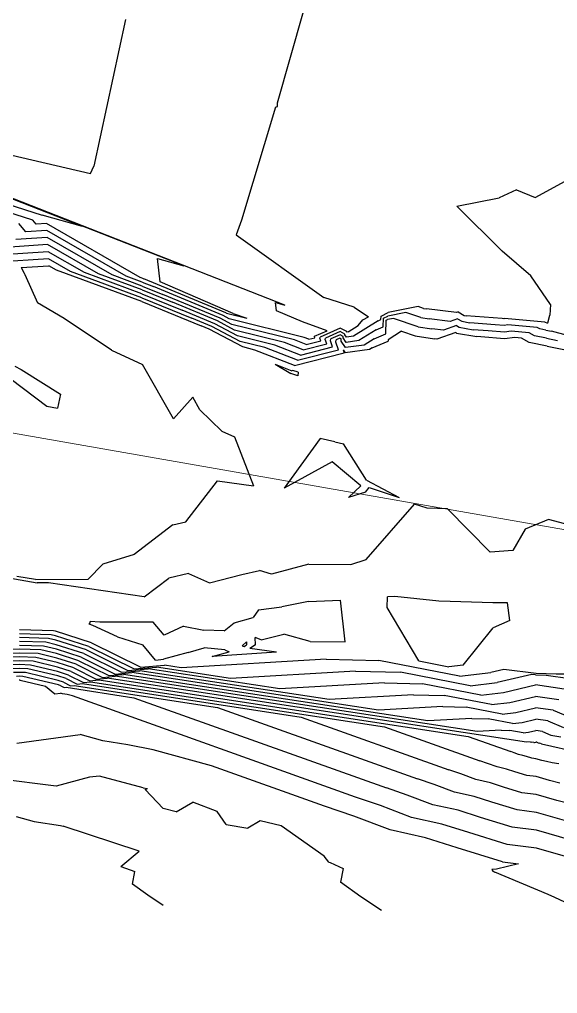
# Model space of a CAD drawing. Header units: metres. Extents: x -1120501 to 1198934, y -4928884 to 66998.
# Drawn here: x -509.7 to -443.7, y -424.5 to -305 of the extents above; entities that cross this region are included whole.
import ezdxf

# ---------------------------------------------------------------- set-up
doc = ezdxf.new("R2010")
doc.units = ezdxf.units.M
doc.layers.add('CL', color=5, linetype='Continuous')
doc.layers.add('SURF2CONTOURS', color=7, linetype='Continuous', lineweight=0)

msp = doc.modelspace()

# ---------------------------------------------------------------- linework, layer by layer
at = {"color": 7, "lineweight": 0}
msp.add_circle((-684.64, 190.5), 66807.04, dxfattribs=at)
at = {"layer": 'CL', "linetype": 'Continuous', "lineweight": 0}
msp.add_lwpolyline([(-1067.58, 367.8), (-1082.93, 319.26), (-1104.11, 221.68), (-1108.39, 149.1), (-1119.85, 75.24), (-1093.53, -4.65), (-914.22, -147.32), (-825.87, -265.54), (-744.42, -314.86), (-442.72, -367.63), (-277.08, -412.37), (-43.5, -540.29), (86.31, -636.55), (247.28, -699.7), (413.51, -706.37), (555.05, -769.61), (597.29, -868.97), (635.37, -929.41), (778.63, -1023.65), (803.38, -1108.38), (824.32, -1155.97), (872.87, -1163.59)], dxfattribs=at)
at = {"layer": 'SURF2CONTOURS', "color": 2, "linetype": 'Continuous', "lineweight": -3}
for p, q in [((-478.06, -315.26, 251.5), (-474.87, -304.04, 251.5)), ((-478.08, -315.7, 251.5), (-478.06, -315.26, 251.5)), ((-478.29, -315.8, 251.5), (-482.49, -329.63, 251.5)), ((-478.29, -315.8, 251.5), (-478.08, -315.7, 251.5)), ((-489.57, -335.26, 252.5), (-530.37, -319.27, 252.5)), ((-508.09, -329.63, 252.5), (-515.72, -327.18, 252.5)), ((-507.66, -330.13, 252.5), (-508.09, -329.63, 252.5)), ((-482.49, -329.63, 251.5), (-483.15, -331.43, 251.5)), ((-506.42, -330.05, 252.5), (-507.66, -330.13, 252.5)), ((-494.91, -336.66, 252.5), (-506.42, -330.05, 252.5)), ((-506.32, -331.78, 251.5), (-510.18, -332.03, 251.5)), ((-498.33, -336.36, 251.5), (-506.32, -331.78, 251.5)), ((-483.15, -331.43, 251.5), (-472.38, -339.13, 251.5)), ((-506.21, -333.51, 250.5), (-512.7, -333.94, 250.5)), ((-501.75, -336.07, 250.5), (-506.21, -333.51, 250.5)), ((-492.45, -337.22, 252.5), (-492.8, -334.33, 252.5)), ((-492.8, -334.33, 252.5), (-489.57, -335.26, 252.5)), ((-509.5, -335.46, 249.5), (-506.11, -335.24, 249.5)), ((-509.5, -335.46, 249.5), (-509.14, -336.15, 249.5)), ((-505.16, -335.78, 249.5), (-506.11, -335.24, 249.5)), ((-509.14, -336.15, 249.5), (-509.08, -336.31, 249.5)), ((-509.08, -336.31, 249.5), (-507.51, -339.78, 249.5)), ((-494.72, -339.64, 249.5), (-505.16, -335.78, 249.5)), ((-494.69, -338.68, 250.5), (-501.75, -336.07, 250.5)), ((-494.67, -337.72, 251.5), (-498.33, -336.36, 251.5)), ((-494.65, -336.75, 252.5), (-494.91, -336.66, 252.5)), ((-494.65, -336.75, 252.5), (-494.46, -336.83, 252.5)), ((-484.41, -341, 252.5), (-494.46, -336.83, 252.5)), ((-494.67, -337.72, 251.5), (-492.12, -338.76, 251.5)), ((-483.51, -341.08, 252.5), (-492.45, -337.22, 252.5)), ((-494.69, -338.68, 250.5), (-489.77, -340.69, 250.5)), ((-485.08, -341.68, 251.5), (-492.12, -338.76, 251.5)), ((-468.64, -340.31, 251.5), (-472.38, -339.13, 251.5)), ((-504.23, -341.72, 249.5), (-507.51, -339.78, 249.5)), ((-494.72, -339.64, 249.5), (-487.42, -342.62, 249.5)), ((-468.64, -340.31, 251.5), (-466.88, -341.5, 251.5)), ((-498.41, -345.59, 249.5), (-504.23, -341.72, 249.5)), ((-485.76, -342.35, 250.5), (-489.77, -340.69, 250.5)), ((-483.66, -342.43, 251.5), (-485.08, -341.68, 251.5)), ((-484.34, -341.04, 252.5), (-484.41, -341, 252.5)), ((-484.34, -341.04, 252.5), (-481.84, -341.66, 252.5)), ((-483.51, -341.08, 252.5), (-481.84, -341.66, 252.5)), ((-467.59, -341.86, 251.5), (-466.88, -341.5, 251.5)), ((-465.09, -342.72, 250.5), (-465.04, -341.67, 250.5)), ((-465.04, -341.67, 250.5), (-464.52, -341.4, 250.5)), ((-462.33, -340.97, 250.5), (-464.52, -341.4, 250.5)), ((-460.48, -341.58, 250.5), (-462.33, -340.97, 250.5)), ((-460.48, -341.58, 250.5), (-459.44, -341.74, 250.5)), ((-456.9, -342.06, 250.5), (-459.44, -341.74, 250.5)), ((-455.98, -341.74, 250.5), (-456.9, -342.06, 250.5)), ((-455.98, -341.74, 250.5), (-455.47, -342.05, 250.5)), ((-486.44, -343.02, 249.5), (-487.42, -342.62, 249.5)), ((-482.99, -343.82, 250.5), (-485.76, -342.35, 250.5)), ((-475.99, -344.34, 251.5), (-483.66, -342.43, 251.5)), ((-470.37, -342.89, 251.5), (-472.85, -344, 251.5)), ((-469.56, -343.31, 251.5), (-470.37, -342.89, 251.5)), ((-469.41, -343.36, 251.5), (-468.18, -342.58, 251.5)), ((-468.18, -342.58, 251.5), (-467.59, -341.86, 251.5)), ((-465.97, -343.09, 250.5), (-465.09, -342.72, 250.5)), ((-455.47, -342.05, 250.5), (-454.48, -342.23, 250.5)), ((-451.36, -342.47, 250.5), (-454.48, -342.23, 250.5)), ((-450.27, -342.55, 250.5), (-451.36, -342.47, 250.5)), ((-449.8, -342.5, 250.5), (-450.27, -342.55, 250.5)), ((-446.22, -342.81, 250.5), (-449.8, -342.5, 250.5)), ((-445.89, -342.99, 250.5), (-446.22, -342.81, 250.5)), ((-482.32, -345.2, 249.5), (-486.44, -343.02, 249.5)), ((-478.41, -344.96, 250.5), (-482.99, -343.82, 250.5)), ((-472.86, -344.11, 251.5), (-472.85, -344, 251.5)), ((-472.75, -344.44, 251.5), (-472.86, -344.11, 251.5)), ((-470.39, -343.7, 250.5), (-471.53, -344.21, 250.5)), ((-470.02, -343.9, 250.5), (-470.39, -343.7, 250.5)), ((-470.02, -344.09, 250.5), (-470.02, -343.9, 250.5)), ((-469.66, -344.63, 250.5), (-470.02, -344.09, 250.5)), ((-469.56, -343.33, 251.5), (-469.56, -343.31, 251.5)), ((-469.54, -343.37, 251.5), (-469.56, -343.33, 251.5)), ((-469.41, -343.36, 251.5), (-469.54, -343.37, 251.5)), ((-465.97, -343.09, 250.5), (-468.09, -344.42, 250.5)), ((-462.86, -343.27, 249.5), (-464.5, -344.34, 249.5)), ((-462.86, -343.27, 249.5), (-461.16, -343.84, 249.5)), ((-461.16, -343.84, 249.5), (-458.79, -344.19, 249.5)), ((-456.2, -343.43, 249.5), (-458.51, -344.23, 249.5)), ((-456.2, -343.43, 249.5), (-456.09, -343.49, 249.5)), ((-456.09, -343.49, 249.5), (-453.61, -343.93, 249.5)), ((-453.1, -343.97, 249.5), (-453.61, -343.93, 249.5)), ((-450.2, -344.18, 249.5), (-453.1, -343.97, 249.5)), ((-448.95, -344.04, 249.5), (-450.2, -344.18, 249.5)), ((-448.12, -344.12, 249.5), (-448.95, -344.04, 249.5)), ((-447.17, -344.67, 249.5), (-448.12, -344.12, 249.5)), ((-445.16, -343.13, 250.5), (-445.89, -342.99, 250.5)), ((-445.16, -343.13, 250.5), (-444.47, -343.28, 250.5)), ((-440.81, -344.26, 250.5), (-444.47, -343.28, 250.5)), ((-480.83, -345.58, 249.5), (-482.32, -345.2, 249.5)), ((-475.25, -346.19, 250.5), (-478.41, -344.96, 250.5)), ((-474.55, -344.9, 251.5), (-475.99, -344.34, 251.5)), ((-475.25, -346.19, 250.5), (-471.32, -345.19, 250.5)), ((-474.55, -344.9, 251.5), (-472.75, -344.44, 251.5)), ((-471.55, -344.45, 250.5), (-471.53, -344.21, 250.5)), ((-471.32, -345.19, 250.5), (-471.55, -344.45, 250.5)), ((-468.09, -344.42, 250.5), (-469.66, -344.63, 250.5)), ((-466.44, -345.29, 249.5), (-466.76, -345.49, 249.5)), ((-466.44, -345.29, 249.5), (-464.5, -344.48, 249.5)), ((-464.5, -344.34, 249.5), (-464.5, -344.48, 249.5)), ((-458.51, -344.23, 249.5), (-458.79, -344.19, 249.5)), ((-444.97, -345.09, 249.5), (-447.17, -344.67, 249.5)), ((-444.97, -345.09, 249.5), (-442.95, -345.52, 249.5)), ((-498.41, -345.59, 249.5), (-494.62, -347.35, 249.5)), ((-475.96, -347.47, 249.5), (-480.83, -345.58, 249.5)), ((-475.96, -347.47, 249.5), (-469.88, -345.93, 249.5)), ((-469.99, -345.57, 249.5), (-469.78, -345.9, 249.5)), ((-469.99, -345.57, 249.5), (-469.88, -345.93, 249.5)), ((-466.76, -345.49, 249.5), (-469.78, -345.9, 249.5)), ((-490.82, -354.01, 249.5), (-494.62, -347.35, 249.5)), ((-490.82, -354.01, 249.5), (-488.45, -351.35, 249.5)), ((-487.61, -352.93, 249.5), (-488.45, -351.35, 249.5)), ((-484.9, -355.53, 249.5), (-487.61, -352.93, 249.5)), ((-484.9, -355.53, 249.5), (-483.33, -356.24, 249.5)), ((-483.33, -356.24, 249.5), (-480.99, -362.23, 249.5)), ((-472.84, -356.42, 249.5), (-477.23, -362.52, 249.5)), ((-471.01, -356.82, 249.5), (-472.84, -356.42, 249.5)), ((-471.01, -356.82, 249.5), (-469.95, -357.1, 249.5)), ((-467.15, -361.52, 249.5), (-469.95, -357.1, 249.5)), ((-471.37, -359.3, 249.5), (-477.23, -362.52, 249.5)), ((-467.86, -362.24, 249.5), (-471.37, -359.3, 249.5)), ((-489.29, -366.66, 249.5), (-485.44, -361.63, 249.5)), ((-485.44, -361.63, 249.5), (-480.99, -362.23, 249.5)), ((-467.15, -361.52, 249.5), (-463.14, -363.68, 249.5)), ((-467.86, -362.24, 249.5), (-469.35, -363.66, 249.5)), ((-467.28, -363, 249.5), (-469.35, -363.66, 249.5)), ((-467.28, -363, 249.5), (-466.8, -362.45, 249.5)), ((-466.8, -362.45, 249.5), (-463.14, -363.68, 249.5)), ((-490.89, -367.03, 249.5), (-489.29, -366.66, 249.5)), ((-490.89, -367.03, 249.5), (-495.63, -370.66, 249.5)), ((-495.63, -370.66, 249.5), (-499.51, -371.83, 249.5)), ((-501.3, -373.68, 249.5), (-499.51, -371.83, 249.5)), ((-507.74, -373.74, 249.5), (-510.03, -373.34, 249.5)), ((-507.74, -373.74, 249.5), (-501.3, -373.68, 249.5)), ((-474.27, -376.44, 248.5), (-470.32, -376.25, 248.5)), ((-469.78, -381.37, 248.5), (-470.32, -376.25, 248.5)), ((-464.59, -377.17, 248.5), (-464.55, -375.84, 248.5)), ((-463.67, -375.82, 248.5), (-464.55, -375.84, 248.5)), ((-458.29, -376.39, 248.5), (-463.67, -375.82, 248.5)), ((-456.89, -376.42, 248.5), (-458.29, -376.39, 248.5)), ((-480.41, -377.45, 248.5), (-481.03, -378.39, 248.5)), ((-480.41, -377.45, 248.5), (-477.53, -377.08, 248.5)), ((-474.27, -376.44, 248.5), (-477.53, -377.08, 248.5)), ((-460.74, -383.71, 248.5), (-464.59, -377.17, 248.5)), ((-451.65, -376.58, 248.5), (-456.89, -376.42, 248.5)), ((-449.83, -376.59, 248.5), (-451.65, -376.58, 248.5)), ((-449.57, -378.74, 248.5), (-449.83, -376.59, 248.5)), ((-483.39, -379.02, 248.5), (-481.03, -378.39, 248.5)), ((-449.57, -378.74, 248.5), (-451.61, -379.66, 248.5)), ((-501.17, -379.19, 248.5), (-501.06, -379.06, 248.5)), ((-500.7, -379.37, 248.5), (-501.17, -379.19, 248.5)), ((-501.06, -379.06, 248.5), (-501.04, -378.88, 248.5)), ((-499.86, -378.95, 248.5), (-501.04, -378.88, 248.5)), ((-497.68, -380.75, 248.5), (-500.7, -379.37, 248.5)), ((-493.3, -378.95, 248.5), (-499.86, -378.95, 248.5)), ((-491.98, -380.54, 248.5), (-493.3, -378.95, 248.5)), ((-489.58, -379.46, 248.5), (-491.98, -380.54, 248.5)), ((-489.58, -379.46, 248.5), (-487.09, -379.92, 248.5)), ((-484.6, -380.04, 248.5), (-487.09, -379.92, 248.5)), ((-484.6, -380.04, 248.5), (-483.39, -379.02, 248.5)), ((-455.28, -384.22, 248.5), (-451.61, -379.66, 248.5)), ((-505.84, -380.5, 249.5), (-509.73, -380.38, 249.5)), ((-505.28, -380.63, 249.5), (-505.84, -380.5, 249.5)), ((-501.19, -381.93, 249.5), (-505.28, -380.63, 249.5)), ((-497.68, -380.75, 248.5), (-494.59, -381.72, 248.5)), ((-480.08, -381.14, 248.5), (-480.79, -380.85, 248.5)), ((-480.76, -381.73, 248.5), (-480.79, -380.85, 248.5)), ((-480.08, -381.14, 248.5), (-477.29, -380.45, 248.5)), ((-474.06, -381.35, 248.5), (-477.29, -380.45, 248.5)), ((-509.71, -382.28, 251.5), (-512.56, -382.35, 251.5)), ((-506.47, -381.43, 250.5), (-509.72, -381.33, 250.5)), ((-507.1, -382.36, 251.5), (-509.71, -382.28, 251.5)), ((-505.16, -382.82, 251.5), (-507.1, -382.36, 251.5)), ((-505.22, -381.73, 250.5), (-506.47, -381.43, 250.5)), ((-501.82, -382.81, 250.5), (-505.22, -381.73, 250.5)), ((-501.19, -381.93, 249.5), (-495.63, -384.7, 249.5)), ((-493.05, -383.61, 248.5), (-494.59, -381.72, 248.5)), ((-489.04, -382.68, 248.5), (-487.06, -382.11, 248.5)), ((-484.51, -382.37, 248.5), (-487.06, -382.11, 248.5)), ((-484.51, -382.37, 248.5), (-484.01, -382.6, 248.5)), ((-480.76, -381.73, 248.5), (-481.45, -382.2, 248.5)), ((-478.19, -382.63, 248.5), (-481.45, -382.2, 248.5)), ((-474.06, -381.35, 248.5), (-469.78, -381.37, 248.5)), ((-509.71, -383.23, 252.5), (-511.86, -383.28, 252.5)), ((-507.73, -383.29, 252.5), (-509.71, -383.23, 252.5)), ((-505.1, -383.92, 252.5), (-507.73, -383.29, 252.5)), ((-502.45, -383.69, 251.5), (-505.16, -382.82, 251.5)), ((-501.82, -382.81, 250.5), (-497.19, -385.11, 250.5)), ((-493.05, -383.61, 248.5), (-492.04, -383.5, 248.5)), ((-489.04, -382.68, 248.5), (-492.04, -383.5, 248.5)), ((-486.06, -383.18, 248.5), (-484.01, -382.6, 248.5)), ((-478.19, -382.63, 248.5), (-486.06, -383.18, 248.5)), ((-509.7, -384.17, 253.5), (-511.16, -384.21, 253.5)), ((-508.36, -384.22, 253.5), (-509.7, -384.17, 253.5)), ((-505.04, -385.02, 253.5), (-508.36, -384.22, 253.5)), ((-503.07, -384.57, 252.5), (-505.1, -383.92, 252.5)), ((-503.07, -384.57, 252.5), (-500.31, -385.93, 252.5)), ((-502.45, -383.69, 251.5), (-498.75, -385.52, 251.5)), ((-495.63, -384.7, 249.5), (-492.92, -384.46, 249.5)), ((-483.84, -385.85, 249.5), (-492.92, -384.46, 249.5)), ((-460.74, -383.71, 248.5), (-457.04, -384.43, 248.5)), ((-455.28, -384.22, 248.5), (-457.04, -384.43, 248.5)), ((-509.69, -385.12, 254.5), (-510.45, -385.14, 254.5)), ((-508.99, -385.15, 254.5), (-509.69, -385.12, 254.5)), ((-504.98, -386.11, 254.5), (-508.99, -385.15, 254.5)), ((-503.7, -385.44, 253.5), (-505.04, -385.02, 253.5)), ((-503.7, -385.44, 253.5), (-501.88, -386.35, 253.5)), ((-500.31, -385.93, 252.5), (-498.97, -385.82, 252.5)), ((-447.53, -393.68, 252.5), (-498.97, -385.82, 252.5)), ((-498.75, -385.52, 251.5), (-496.95, -385.37, 251.5)), ((-497.19, -385.11, 250.5), (-494.94, -384.91, 250.5)), ((-459.63, -391.07, 251.5), (-496.95, -385.37, 251.5)), ((-471.74, -388.46, 250.5), (-494.94, -384.91, 250.5)), ((-468.51, -384.96, 249.5), (-483.84, -385.85, 249.5)), ((-468.51, -384.96, 249.5), (-462.96, -385.1, 249.5)), ((-454.43, -386.75, 249.5), (-462.96, -385.1, 249.5)), ((-446.87, -385.36, 249.5), (-451.11, -386.35, 249.5)), ((-446.41, -385.42, 249.5), (-446.87, -385.36, 249.5)), ((-446.41, -385.42, 249.5), (-445.11, -385.44, 249.5)), ((-445.11, -385.44, 249.5), (-442.21, -385.86, 249.5)), ((-509.68, -386.07, 255.5), (-509.75, -386.08, 255.5)), ((-509.62, -386.08, 255.5), (-509.68, -386.07, 255.5)), ((-509.62, -386.08, 255.5), (-506.53, -386.82, 255.5)), ((-506.53, -386.82, 255.5), (-505.39, -387.76, 255.5)), ((-504.33, -386.32, 254.5), (-504.98, -386.11, 254.5)), ((-504.33, -386.32, 254.5), (-503.44, -386.76, 254.5)), ((-503.44, -386.76, 254.5), (-503.01, -386.72, 254.5)), ((-503.01, -386.72, 254.5), (-485.43, -389.41, 254.5)), ((-501.88, -386.35, 253.5), (-500.99, -386.27, 253.5)), ((-500.99, -386.27, 253.5), (-464.92, -391.79, 253.5)), ((-454.43, -386.75, 249.5), (-451.11, -386.35, 249.5)), ((-505.39, -387.76, 255.5), (-504.68, -387.66, 255.5)), ((-504.43, -387.73, 255.5), (-504.68, -387.66, 255.5)), ((-504.15, -387.78, 255.5), (-504.43, -387.73, 255.5)), ((-503.87, -387.83, 255.5), (-504.15, -387.78, 255.5)), ((-503.22, -388.01, 255.5), (-503.87, -387.83, 255.5)), ((-468.49, -400.42, 255.5), (-503.22, -388.01, 255.5)), ((-461.36, -387.86, 250.5), (-471.74, -388.46, 250.5)), ((-461.36, -387.86, 250.5), (-457.6, -387.95, 250.5)), ((-451.83, -389.07, 250.5), (-457.6, -387.95, 250.5)), ((-449.58, -388.8, 250.5), (-446.4, -388.06, 250.5)), ((-443.56, -388.47, 250.5), (-446.4, -388.06, 250.5)), ((-485.43, -389.41, 254.5), (-460.87, -398.19, 254.5)), ((-451.83, -389.07, 250.5), (-449.58, -388.8, 250.5)), ((-464.92, -391.79, 253.5), (-453.26, -395.95, 253.5)), ((-454.21, -390.76, 251.5), (-459.63, -391.07, 251.5)), ((-454.21, -390.76, 251.5), (-452.24, -390.81, 251.5)), ((-449.22, -391.39, 251.5), (-452.24, -390.81, 251.5)), ((-449.22, -391.39, 251.5), (-448.05, -391.25, 251.5)), ((-448.05, -391.25, 251.5), (-446.39, -390.86, 251.5)), ((-444.9, -391.08, 251.5), (-446.39, -390.86, 251.5)), ((-444.9, -391.08, 251.5), (-442.98, -391.88, 251.5)), ((-447.06, -393.65, 252.5), (-447.53, -393.68, 252.5)), ((-447.06, -393.65, 252.5), (-446.88, -393.66, 252.5)), ((-446.62, -393.71, 252.5), (-446.88, -393.66, 252.5)), ((-446.62, -393.71, 252.5), (-446.52, -393.7, 252.5)), ((-446.52, -393.7, 252.5), (-446.37, -393.66, 252.5)), ((-446.24, -393.68, 252.5), (-446.37, -393.66, 252.5)), ((-446.24, -393.68, 252.5), (-446.07, -393.75, 252.5)), ((-446.07, -393.75, 252.5), (-445.87, -393.79, 252.5)), ((-445.66, -393.89, 252.5), (-445.87, -393.79, 252.5)), ((-445.66, -393.89, 252.5), (-412.93, -401.2, 252.5)), ((-452.3, -396.28, 253.5), (-453.26, -395.95, 253.5)), ((-451.12, -396.72, 253.5), (-452.3, -396.28, 253.5)), ((-499.91, -397.83, 256.5), (-501.11, -397.99, 256.5)), ((-494.55, -399.27, 256.5), (-499.91, -397.83, 256.5)), ((-449.96, -396.98, 253.5), (-451.12, -396.72, 253.5)), ((-448.93, -397.31, 253.5), (-449.96, -396.98, 253.5)), ((-447.46, -397.76, 253.5), (-448.93, -397.31, 253.5)), ((-446.34, -397.9, 253.5), (-447.46, -397.76, 253.5)), ((-505.22, -399.06, 256.5), (-512.42, -398.18, 256.5)), ((-501.11, -397.99, 256.5), (-505.22, -399.06, 256.5)), ((-458.86, -398.87, 254.5), (-460.87, -398.19, 254.5)), ((-456.37, -399.81, 254.5), (-458.86, -398.87, 254.5)), ((-444.7, -398.37, 253.5), (-446.34, -397.9, 253.5)), ((-443.42, -398.7, 253.5), (-444.7, -398.37, 253.5)), ((-494.55, -399.27, 256.5), (-494.02, -399.35, 256.5)), ((-494.29, -399.5, 256.5), (-494.02, -399.35, 256.5)), ((-494.29, -399.5, 256.5), (-492.11, -401.83, 256.5)), ((-453.93, -400.35, 254.5), (-456.37, -399.81, 254.5)), ((-490.49, -402.24, 256.5), (-488.47, -401.05, 256.5)), ((-485.45, -402.19, 256.5), (-488.47, -401.05, 256.5)), ((-465.42, -401.46, 255.5), (-468.49, -400.42, 255.5)), ((-461.63, -402.9, 255.5), (-465.42, -401.46, 255.5)), ((-451.76, -401.05, 254.5), (-453.93, -400.35, 254.5)), ((-448.67, -402, 254.5), (-451.76, -401.05, 254.5)), ((-490.49, -402.24, 256.5), (-492.11, -401.83, 256.5)), ((-484.38, -403.76, 256.5), (-485.45, -402.19, 256.5)), ((-446.31, -402.29, 254.5), (-448.67, -402, 254.5)), ((-442.85, -403.27, 254.5), (-446.31, -402.29, 254.5)), ((-484.38, -403.76, 256.5), (-481.72, -404.21, 256.5)), ((-480.21, -403.34, 256.5), (-481.72, -404.21, 256.5)), ((-477.61, -403.94, 256.5), (-480.21, -403.34, 256.5)), ((-457.91, -403.73, 255.5), (-461.63, -402.9, 255.5)), ((-454.59, -404.78, 255.5), (-457.91, -403.73, 255.5)), ((-472.32, -407.66, 256.5), (-477.61, -403.94, 256.5)), ((-449.88, -406.24, 255.5), (-454.59, -404.78, 255.5)), ((-446.29, -406.68, 255.5), (-449.88, -406.24, 255.5)), ((-441.01, -408.18, 255.5), (-446.29, -406.68, 255.5)), ((-471.76, -408.4, 256.5), (-472.32, -407.66, 256.5)), ((-471.76, -408.4, 256.5), (-471.6, -408.46, 256.5)), ((-471.6, -408.46, 256.5), (-470.01, -409.19, 256.5)), ((-470.01, -409.19, 256.5), (-470.32, -410.87, 256.5)), ((-467.83, -412.67, 256.5), (-470.32, -410.87, 256.5)), ((-465.3, -414.33, 256.5), (-467.83, -412.67, 256.5))]:
    msp.add_line(p, q, dxfattribs=at)
at = {"layer": 'SURF2CONTOURS', "color": 4, "linetype": 'Continuous', "lineweight": -3}
for p, q in [((-496.72, -305.02, 252), (-500.59, -323, 252)), ((-477.15, -340.08, 252), (-537.53, -316.41, 252)), ((-522.56, -318.94, 252), (-500.99, -323.9, 252)), ((-446.45, -326.87, 251), (-433.61, -319.83, 251)), ((-501.99, -330.44, 253), (-523.21, -322.13, 253)), ((-500.99, -323.9, 252), (-500.59, -323, 252)), ((-448.75, -325.94, 251), (-450.85, -326.89, 251)), ((-448.75, -325.94, 251), (-446.45, -326.87, 251)), ((-515.59, -326.24, 253), (-506.93, -329.03, 253)), ((-456.08, -327.92, 251), (-450.85, -326.89, 251)), ((-456.08, -327.92, 251), (-450.5, -333.43, 251)), ((-501.99, -330.44, 253), (-506.93, -329.03, 253)), ((-508.92, -331.08, 252), (-509.81, -330.06, 252)), ((-506.37, -330.91, 252), (-508.92, -331.08, 252)), ((-496.62, -336.51, 252), (-506.37, -330.91, 252)), ((-506.27, -332.64, 251), (-511.44, -332.98, 251)), ((-500.04, -336.22, 251), (-506.27, -332.64, 251)), ((-506.16, -334.37, 250), (-513.96, -334.89, 250)), ((-503.45, -335.93, 250), (-506.16, -334.37, 250)), ((-446.99, -336.47, 251), (-450.5, -333.43, 251)), ((-494.71, -339.16, 250), (-503.45, -335.93, 250)), ((-494.68, -338.2, 251), (-500.04, -336.22, 251)), ((-494.66, -337.23, 252), (-496.62, -336.51, 252)), ((-444.56, -339.97, 251), (-446.99, -336.47, 251)), ((-494.66, -337.23, 252), (-493.29, -337.79, 252)), ((-484.75, -341.34, 252), (-493.29, -337.79, 252)), ((-494.71, -339.16, 250), (-488.59, -341.65, 250)), ((-494.68, -338.2, 251), (-490.94, -339.72, 251)), ((-485.42, -342.01, 251), (-490.94, -339.72, 251)), ((-478.17, -340.77, 252), (-478.29, -339.75, 252)), ((-478.29, -339.75, 252), (-477.15, -340.08, 252)), ((-460.8, -340.23, 251), (-464.48, -340.96, 251)), ((-460.14, -340.46, 251), (-460.8, -340.23, 251)), ((-460.14, -340.46, 251), (-459.77, -340.51, 251)), ((-456.1, -340.97, 251), (-459.77, -340.51, 251)), ((-444.56, -339.97, 251), (-444.65, -341.29, 251)), ((-486.1, -342.69, 250), (-488.59, -341.65, 250)), ((-484, -341.73, 252), (-484.75, -341.34, 252)), ((-474.78, -344.03, 252), (-484, -341.73, 252)), ((-475.01, -342.13, 252), (-478.17, -340.77, 252)), ((-465.38, -341.84, 251), (-465.36, -341.42, 251)), ((-465.36, -341.42, 251), (-464.48, -340.96, 251)), ((-463.85, -341.7, 250), (-464.56, -341.84, 250)), ((-460.82, -342.71, 250), (-463.85, -341.7, 250)), ((-455.88, -340.89, 251), (-456.1, -340.97, 251)), ((-455.88, -340.89, 251), (-455.16, -341.33, 251)), ((-455.16, -341.33, 251), (-454.91, -341.38, 251)), ((-450.49, -341.72, 251), (-454.91, -341.38, 251)), ((-450.3, -341.73, 251), (-450.49, -341.72, 251)), ((-450.22, -341.72, 251), (-450.3, -341.73, 251)), ((-445.26, -342.15, 251), (-450.22, -341.72, 251)), ((-444.92, -342.23, 251), (-444.65, -341.29, 251)), ((-482.65, -344.51, 250), (-486.1, -342.69, 250)), ((-483.33, -343.12, 251), (-485.42, -342.01, 251)), ((-471.97, -343.2, 252), (-475.01, -342.13, 252)), ((-465.73, -341.99, 251), (-468.75, -343.89, 251)), ((-465.73, -341.99, 251), (-465.38, -341.84, 251)), ((-464.79, -343.6, 250), (-464.73, -341.93, 250)), ((-464.73, -341.93, 250), (-464.56, -341.84, 250)), ((-460.82, -342.71, 250), (-459.12, -342.96, 250)), ((-456.09, -342.58, 250), (-457.71, -343.14, 250)), ((-456.09, -342.58, 250), (-455.78, -342.77, 250)), ((-455.78, -342.77, 250), (-454.05, -343.08, 250)), ((-445.26, -342.16, 251), (-445.26, -342.15, 251)), ((-445.25, -342.16, 251), (-445.26, -342.16, 251)), ((-445.25, -342.16, 251), (-445.24, -342.16, 251)), ((-445.24, -342.16, 251), (-445.02, -342.22, 251)), ((-445.02, -342.22, 251), (-444.92, -342.23, 251)), ((-477.2, -344.65, 251), (-483.33, -343.12, 251)), ((-474.2, -344.26, 252), (-474.78, -344.03, 252)), ((-474.2, -344.26, 252), (-473.47, -344.07, 252)), ((-473.51, -343.89, 252), (-471.97, -343.2, 252)), ((-473.51, -343.93, 252), (-473.51, -343.89, 252)), ((-473.47, -344.07, 252), (-473.51, -343.93, 252)), ((-472.2, -344.28, 251), (-472.19, -344.11, 251)), ((-470.38, -343.3, 251), (-472.19, -344.11, 251)), ((-470.4, -344.11, 250), (-470.87, -344.32, 250)), ((-470.25, -344.19, 250), (-470.4, -344.11, 250)), ((-469.79, -343.61, 251), (-470.38, -343.3, 251)), ((-469.79, -343.71, 251), (-469.79, -343.61, 251)), ((-469.6, -344, 251), (-469.79, -343.71, 251)), ((-468.75, -343.89, 251), (-469.6, -344, 251)), ((-466.2, -344.19, 250), (-464.79, -343.6, 250)), ((-457.71, -343.14, 250), (-459.12, -342.96, 250)), ((-452.23, -343.22, 250), (-454.05, -343.08, 250)), ((-450.23, -343.37, 250), (-452.23, -343.22, 250)), ((-449.38, -343.27, 250), (-450.23, -343.37, 250)), ((-447.17, -343.46, 250), (-449.38, -343.27, 250)), ((-446.53, -343.83, 250), (-447.17, -343.46, 250)), ((-445.07, -344.11, 250), (-446.53, -343.83, 250)), ((-445.07, -344.11, 250), (-443.71, -344.4, 250)), ((-479.62, -345.27, 250), (-482.65, -344.51, 250)), ((-475.61, -346.83, 250), (-479.62, -345.27, 250)), ((-474.9, -345.54, 251), (-477.2, -344.65, 251)), ((-474.9, -345.54, 251), (-472.03, -344.81, 251)), ((-472.03, -344.81, 251), (-472.2, -344.28, 251)), ((-470.89, -344.62, 250), (-470.87, -344.32, 250)), ((-470.6, -345.56, 250), (-470.89, -344.62, 250)), ((-470.24, -344.47, 250), (-470.25, -344.19, 250)), ((-469.72, -345.26, 250), (-470.24, -344.47, 250)), ((-467.43, -344.96, 250), (-469.72, -345.26, 250)), ((-466.2, -344.19, 250), (-467.43, -344.96, 250)), ((-475.61, -346.83, 250), (-470.6, -345.56, 250)), ((-510.27, -347.55, 250), (-509.53, -347.98, 250)), ((-478.34, -347.32, 249), (-476.31, -348.11, 249)), ((-478.34, -347.32, 249), (-476.43, -348.46, 249)), ((-509.53, -347.98, 250), (-504.67, -350.99, 250)), ((-475.59, -348.72, 249), (-476.43, -348.46, 249)), ((-476.17, -348.08, 249), (-476.31, -348.11, 249)), ((-475.51, -348.28, 249), (-476.17, -348.08, 249)), ((-475.51, -348.28, 249), (-475.59, -348.72, 249)), ((-510.74, -349.14, 250), (-506.38, -352.47, 250)), ((-504.67, -350.99, 250), (-505.04, -352.72, 250)), ((-506.38, -352.47, 250), (-505.04, -352.72, 250)), ((-467.18, -371.29, 249), (-461.25, -364.47, 249)), ((-459.72, -364.99, 249), (-461.25, -364.47, 249)), ((-457.22, -365.07, 249), (-459.72, -364.99, 249)), ((-451.99, -370.38, 249), (-457.22, -365.07, 249)), ((-444.83, -366.35, 249), (-447.67, -367.55, 249)), ((-440.68, -367.48, 249), (-444.83, -366.35, 249)), ((-447.67, -367.55, 249), (-449.2, -370.16, 249)), ((-449.2, -370.16, 249), (-451.99, -370.38, 249)), ((-469.08, -371.89, 249), (-467.18, -371.29, 249)), ((-482.42, -373.13, 249), (-480.28, -372.63, 249)), ((-478.78, -373.08, 249), (-480.28, -372.63, 249)), ((-474.23, -371.86, 249), (-478.78, -373.08, 249)), ((-474.23, -371.86, 249), (-469.08, -371.89, 249)), ((-511.03, -373.53, 249), (-507.56, -374.14, 249)), ((-494.41, -375.85, 249), (-491.38, -373.54, 249)), ((-488.97, -372.98, 249), (-491.38, -373.54, 249)), ((-488.97, -372.98, 249), (-486.41, -374.13, 249)), ((-486.41, -374.13, 249), (-482.42, -373.13, 249)), ((-506.15, -374.13, 249), (-507.56, -374.14, 249)), ((-494.41, -375.85, 249), (-506.15, -374.13, 249)), ((-505.53, -380.03, 249), (-509.73, -379.9, 249)), ((-506.16, -380.96, 250), (-509.73, -380.85, 250)), ((-505.25, -381.18, 250), (-506.16, -380.96, 250)), ((-505.31, -380.08, 249), (-505.53, -380.03, 249)), ((-500.88, -381.49, 249), (-505.31, -380.08, 249)), ((-506.79, -381.89, 251), (-509.72, -381.8, 251)), ((-505.19, -382.28, 251), (-506.79, -381.89, 251)), ((-501.51, -382.37, 250), (-505.25, -381.18, 250)), ((-502.13, -383.25, 251), (-505.19, -382.28, 251)), ((-500.88, -381.49, 249), (-494.85, -384.49, 249)), ((-482.38, -381.86, 248), (-481.88, -381.38, 248)), ((-482.38, -381.86, 248), (-482.17, -381.96, 248)), ((-482.17, -381.96, 248), (-481.87, -381.75, 248)), ((-481.88, -381.38, 248), (-481.87, -381.75, 248)), ((-509.71, -382.75, 252), (-512.21, -382.82, 252)), ((-507.42, -382.82, 252), (-509.71, -382.75, 252)), ((-505.13, -383.37, 252), (-507.42, -382.82, 252)), ((-502.76, -384.13, 252), (-505.13, -383.37, 252)), ((-502.13, -383.25, 251), (-497.97, -385.32, 251)), ((-501.51, -382.37, 250), (-496.41, -384.9, 250)), ((-472.09, -383.51, 249), (-489.89, -384.54, 249)), ((-472.09, -383.51, 249), (-465.64, -383.67, 249)), ((-509.7, -383.7, 253), (-511.51, -383.75, 253)), ((-509.7, -384.65, 254), (-510.81, -384.68, 254)), ((-508.05, -383.75, 253), (-509.7, -383.7, 253)), ((-508.68, -384.68, 254), (-509.7, -384.65, 254)), ((-505.01, -385.56, 254), (-508.68, -384.68, 254)), ((-505.07, -384.47, 253), (-508.05, -383.75, 253)), ((-503.39, -385, 253), (-505.07, -384.47, 253)), ((-502.76, -384.13, 252), (-499.53, -385.73, 252)), ((-496.41, -384.9, 250), (-493.93, -384.69, 250)), ((-494.85, -384.49, 249), (-491.91, -384.23, 249)), ((-477.79, -387.15, 250), (-493.93, -384.69, 250)), ((-489.89, -384.54, 249), (-491.91, -384.23, 249)), ((-455.73, -385.59, 249), (-465.64, -383.67, 249)), ((-450.3, -384.75, 249), (-451.88, -385.12, 249)), ((-446.34, -385.27, 249), (-450.3, -384.75, 249)), ((-509.69, -385.6, 255), (-510.1, -385.61, 255)), ((-509.31, -385.61, 255), (-509.69, -385.6, 255)), ((-504.95, -386.66, 255), (-509.31, -385.61, 255)), ((-504.01, -385.88, 254), (-505.01, -385.56, 254)), ((-504.01, -385.88, 254), (-502.66, -386.55, 254)), ((-503.39, -385, 253), (-501.1, -386.14, 253)), ((-499.53, -385.73, 252), (-497.96, -385.59, 252)), ((-497.97, -385.32, 251), (-495.94, -385.14, 251)), ((-453.58, -392.38, 252), (-497.96, -385.59, 252)), ((-465.68, -389.77, 251), (-495.94, -385.14, 251)), ((-455.73, -385.59, 249), (-451.88, -385.12, 249)), ((-443.88, -385.32, 249), (-446.34, -385.27, 249)), ((-442.01, -385.32, 249), (-443.88, -385.32, 249)), ((-504.64, -386.76, 255), (-504.95, -386.66, 255)), ((-504.64, -386.76, 255), (-504.22, -386.97, 255)), ((-504.22, -386.97, 255), (-504.01, -386.95, 255)), ((-504.01, -386.95, 255), (-495.69, -388.22, 255)), ((-502.66, -386.55, 254), (-502, -386.5, 254)), ((-502, -386.5, 254), (-475.17, -390.6, 254)), ((-501.1, -386.14, 253), (-499.98, -386.04, 253)), ((-499.98, -386.04, 253), (-454.66, -392.97, 253)), ((-464.93, -386.41, 250), (-477.79, -387.15, 250)), ((-464.93, -386.41, 250), (-460.28, -386.53, 250)), ((-453.13, -387.91, 250), (-460.28, -386.53, 250)), ((-450.35, -387.57, 250), (-446.41, -386.66, 250)), ((-442.89, -387.16, 250), (-446.41, -386.66, 250)), ((-495.69, -388.22, 255), (-464.68, -399.3, 255)), ((-453.13, -387.91, 250), (-450.35, -387.57, 250)), ((-457.78, -389.31, 251), (-465.68, -389.77, 251)), ((-457.78, -389.31, 251), (-454.92, -389.38, 251)), ((-450.52, -390.23, 251), (-454.92, -389.38, 251)), ((-448.81, -390.02, 251), (-446.4, -389.46, 251)), ((-444.23, -389.77, 251), (-446.4, -389.46, 251)), ((-475.17, -390.6, 254), (-457.06, -397.07, 254)), ((-450.52, -390.23, 251), (-448.81, -390.02, 251)), ((-444.23, -389.77, 251), (-441.43, -390.94, 251)), ((-510.03, -393.79, 256), (-502.29, -392.75, 256)), ((-499.49, -393.5, 256), (-502.29, -392.75, 256)), ((-454.66, -392.97, 253), (-449.45, -394.84, 253)), ((-450.63, -392.21, 252), (-453.58, -392.38, 252)), ((-450.63, -392.21, 252), (-449.56, -392.23, 252)), ((-447.92, -392.55, 252), (-449.56, -392.23, 252)), ((-447.92, -392.55, 252), (-447.28, -392.47, 252)), ((-447.28, -392.47, 252), (-446.38, -392.26, 252)), ((-445.57, -392.38, 252), (-446.38, -392.26, 252)), ((-445.57, -392.38, 252), (-444.52, -392.82, 252)), ((-444.52, -392.82, 252), (-443.3, -393.02, 252)), ((-496.42, -393.99, 256), (-499.49, -393.5, 256)), ((-493.3, -394.63, 256), (-496.42, -393.99, 256)), ((-486.18, -396.58, 256), (-493.3, -394.63, 256)), ((-449.02, -394.98, 253), (-449.45, -394.84, 253)), ((-448.49, -395.18, 253), (-449.02, -394.98, 253)), ((-447.97, -395.3, 253), (-448.49, -395.18, 253)), ((-447.51, -395.44, 253), (-447.97, -395.3, 253)), ((-446.86, -395.65, 253), (-447.51, -395.44, 253)), ((-472.3, -401.54, 256), (-486.18, -396.58, 256)), ((-446.36, -395.71, 253), (-446.86, -395.65, 253)), ((-445.62, -395.92, 253), (-446.36, -395.71, 253)), ((-445.05, -396.07, 253), (-445.62, -395.92, 253)), ((-444.35, -396.22, 253), (-445.05, -396.07, 253)), ((-443.56, -396.34, 253), (-444.35, -396.22, 253)), ((-455.58, -397.57, 254), (-457.06, -397.07, 254)), ((-453.75, -398.27, 254), (-455.58, -397.57, 254)), ((-451.95, -398.67, 254), (-453.75, -398.27, 254)), ((-450.34, -399.18, 254), (-451.95, -398.67, 254)), ((-462.14, -400.17, 255), (-464.68, -399.3, 255)), ((-459, -401.35, 255), (-462.14, -400.17, 255)), ((-448.07, -399.88, 254), (-450.34, -399.18, 254)), ((-446.33, -400.1, 254), (-448.07, -399.88, 254)), ((-443.78, -400.82, 254), (-446.33, -400.1, 254)), ((-455.92, -402.04, 255), (-459, -401.35, 255)), ((-441.78, -401.34, 254), (-443.78, -400.82, 254)), ((-468.7, -402.76, 256), (-472.3, -401.54, 256)), ((-453.17, -402.92, 255), (-455.92, -402.04, 255)), ((-510.13, -402.78, 257), (-507.92, -403.4, 257)), ((-507.92, -403.4, 257), (-504.7, -403.89, 257)), ((-464.25, -404.44, 256), (-468.7, -402.76, 256)), ((-449.27, -404.12, 255), (-453.17, -402.92, 255)), ((-504.7, -403.89, 257), (-504.35, -403.99, 257)), ((-495.04, -407.07, 257), (-504.35, -403.99, 257)), ((-459.89, -405.41, 256), (-464.25, -404.44, 256)), ((-446.3, -404.49, 255), (-449.27, -404.12, 255)), ((-441.93, -405.73, 255), (-446.3, -404.49, 255)), ((-456.01, -406.65, 256), (-459.89, -405.41, 256)), ((-497.29, -408.93, 257), (-495.04, -407.07, 257)), ((-450.48, -408.36, 256), (-456.01, -406.65, 256)), ((-448.51, -408.6, 256), (-451.2, -409.27, 256)), ((-450.48, -408.36, 256), (-448.51, -408.6, 256)), ((-497.29, -408.93, 257), (-495.56, -409.53, 257)), ((-495.85, -411.11, 257), (-495.56, -409.53, 257)), ((-451.2, -409.27, 256), (-451.78, -409.29, 256)), ((-451.78, -409.29, 256), (-451.63, -409.52, 256)), ((-451.63, -409.52, 256), (-451.42, -409.61, 256)), ((-444.87, -412.35, 256), (-451.42, -409.61, 256)), ((-493.99, -412.46, 257), (-495.85, -411.11, 257)), ((-492.09, -413.7, 257), (-493.99, -412.46, 257)), ((-444.03, -412.72, 256), (-444.87, -412.35, 256)), ((-440.86, -414.23, 256), (-444.03, -412.72, 256))]:
    msp.add_line(p, q, dxfattribs=at)

doc.saveas('drawing.dxf')
